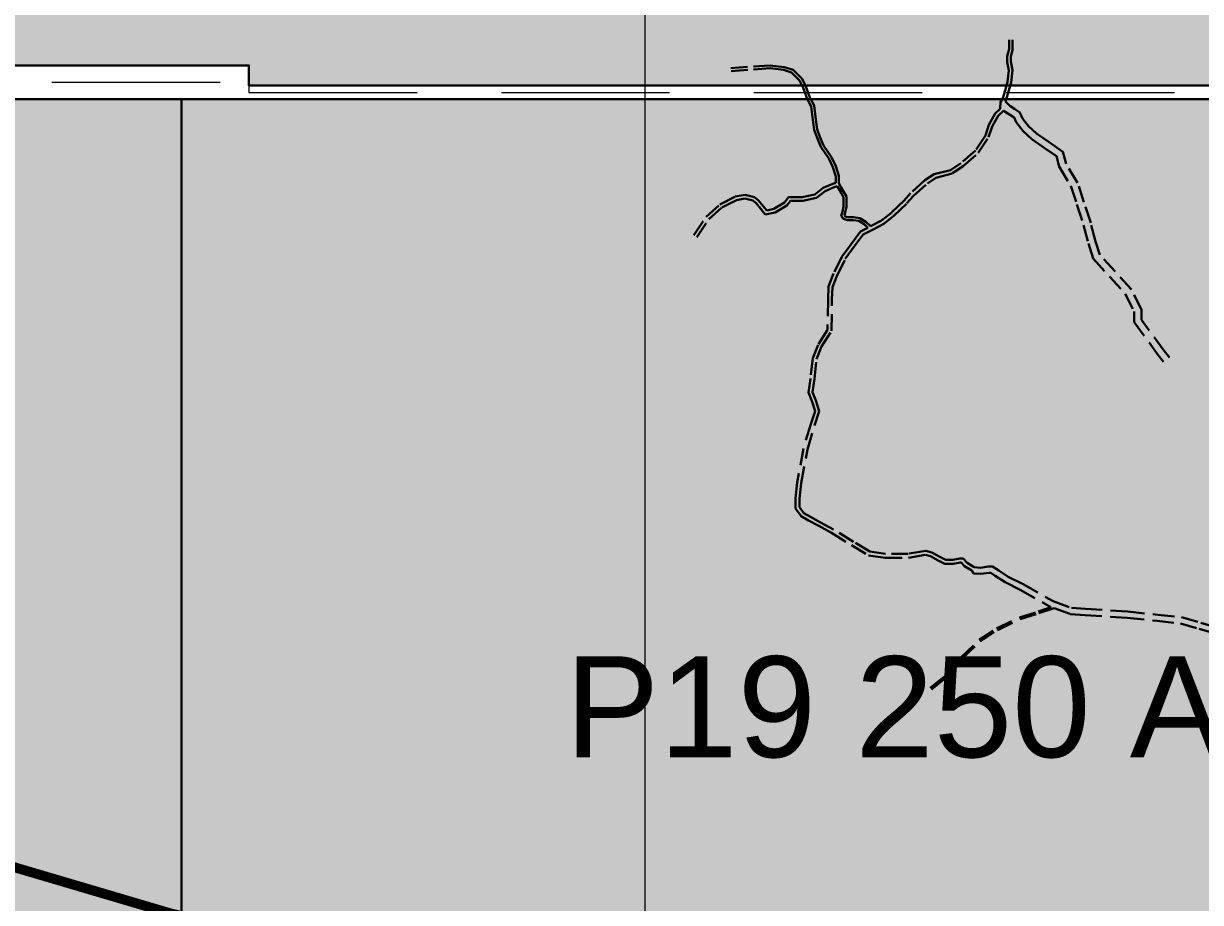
# Model space of a CAD drawing. Header units: feet. Extents: x 199174 to 214517, y 1645895 to 1656921.
# Drawn here: x 208038 to 208913, y 1650814 to 1651467 of the extents above; entities that cross this region are included whole.
import ezdxf

# ---------------------------------------------------------------- set-up
doc = ezdxf.new("R2010")
doc.units = ezdxf.units.FT
doc.header["$MEASUREMENT"] = 0
for name, pattern in [('DASHED', [0.75, 0.5, -0.25]), ('DASHED2', [0.375, 0.25, -0.125]), ('PHANTOM2', [1.25, 0.625, -0.125, 0.125, -0.125, 0.125, -0.125])]:
    doc.linetypes.add(name, pattern=pattern)
for name, color, linetype in [('C-ANNO-MATC', 7, 'DASHED'), ('CART TRACK', 30, 'Continuous'), ('GRID', 7, 'Continuous'), ('ROAD', 7, 'Continuous'), ('VILLAGE BOUNDARY', 6, 'Continuous')]:
    doc.layers.add(name, color=color, linetype=linetype)
doc.layers.add('Plot 16 to 20', color=7, linetype='Continuous', true_color=0xffcce6)
doc.layers.add('Plot 6 to 15', color=7, linetype='Continuous', true_color=0xffffdb)
doc.layers.add('PLOT BOUNDARY', color=1, linetype='Continuous', lineweight=50)
doc.layers.add("PLOT NO'S", color=1, linetype='Continuous', lineweight=9)
doc.styles.get("Standard").update_dxf_attribs({"font": 'arial.ttf'})

# ---------------------------------------------------------------- blocks, each defined once
blk = doc.blocks.new('road')
at = {"layer": 'C-ANNO-MATC', "lineweight": 9, "ltscale": 250}
for p, q in [((913.49, -482.65), (2559.87, -482.65)), ((2559.87, -482.65), (2559.87, -490.15)), ((2559.87, -490.15), (3469.54, -490.15))]:
    blk.add_line(p, q, dxfattribs=at)
at = {"layer": 'ROAD', "lineweight": 9}
for p, q in [((2559.86, -470.15), (2051.57, -470.15)), ((2559.87, -485.15), (2559.86, -470.15)), ((3465.3, -485.15), (2559.87, -485.15)), ((2035.65, -495.15), (2509.87, -495.15)), ((2509.87, -495.15), (3473.78, -495.15))]:
    blk.add_line(p, q, dxfattribs=at)

msp = doc.modelspace()

# ---------------------------------------------------------------- hatches: boundary and pattern name
at = {"layer": 'Plot 16 to 20'}
h = msp.add_hatch(color=256, dxfattribs=at)
h.dxf.hatch_style = 1
h.paths.add_polyline_path([(207640.09, 1651410.9), (207301.66, 1651410.9), (206609.56, 1651410.9), (206571.93, 1651410.9), (206571.93, 1650737.48), (206763.39, 1650737.48), (206767.87, 1650747.04), (206785.69, 1650767.22), (206824.24, 1650809.94), (206841.36, 1650807.81), (206945.88, 1650841.78), (207035.45, 1650869.35), (207162.29, 1650818.18), (207178.05, 1650834.25), (207186.1, 1650852.9), (207199.58, 1650881.34), (207203.49, 1650892.69), (207223.67, 1650890.93), (207249.99, 1650878.08), (207288.27, 1650859.02), (207303.43, 1650882.3)])
h.paths.add_polyline_path([(208155.81, 1651410.9), (207681.58, 1651410.9), (207332.86, 1650863.35), (207319.96, 1650843.56), (207334.86, 1650836.31), (207388.32, 1650846.21), (207458.99, 1650858.71), (207467.68, 1650794.52), (207486.69, 1650783.04), (207554.23, 1650736.75), (207535.87, 1650678.15), (207742.97, 1650678.61), (207760.06, 1650674.06), (207766.41, 1650674.4), (207786.56, 1650670.93), (207807.77, 1650666.98), (207835.01, 1650661.26), (207851.79, 1650658.81), (207870.33, 1650654.66), (207895.78, 1650650.57), (207920.76, 1650645.53), (207929.1, 1650621.24), (207957.26, 1650624.31), (207986.16, 1650629.18), (208018.08, 1650634.48), (208015.03, 1650647.55), (208009.79, 1650668.95), (208005.53, 1650689.11), (207999.71, 1650711.06), (208068.62, 1650692.4), (208069.54, 1650676.15), (208072.55, 1650621.51), (208108.2, 1650619.34), (208126.15, 1650618.1), (208124.46, 1650606.87), (208141.16, 1650600.5), (208155.81, 1650595.21)])
h = msp.add_hatch(color=256, dxfattribs=at)
h.dxf.hatch_style = 1
h.paths.add_polyline_path([(209245, 1650878.5), (209214.5, 1651031.5), (209178, 1651230.5), (209152.31, 1651306.24), (209141.88, 1651328.98), (209152.65, 1651372.07), (209119.72, 1651410.9), (208155.81, 1651410.9), (208155.81, 1650595.21), (208171.23, 1650589.64), (208198.91, 1650578.5), (208222.76, 1650575.67), (208294.54, 1650558.95), (208293.31, 1650546.93), (208290.39, 1650527.67), (208283.01, 1650476.72), (208276.22, 1650430), (208282.08, 1650428.89), (208295.34, 1650421), (208314.47, 1650410.47), (208321.56, 1650407.86), (208338.97, 1650397.83), (208356.39, 1650388.42), (208366.77, 1650383.44), (208357.48, 1650320.65), (208406.61, 1650318.41), (208432.58, 1650317.3), (208451.71, 1650317.1), (208481.75, 1650316.44), (208535.45, 1650315.35), (208538.2, 1650335.19), (208546.79, 1650387.61), (208553, 1650428.79), (208560.34, 1650478.53), (208576.71, 1650477.33), (208596.68, 1650475.32), (208597.39, 1650466.95), (208598.01, 1650447.9), (208598.3, 1650433.61), (208614.84, 1650437.85), (208639.43, 1650443.99), (208677.42, 1650452.73), (208680.4, 1650454.16), (208703.56, 1650459.49), (208712.9, 1650451.34), (208740.67, 1650426.74), (208769.33, 1650427.02), (208815.71, 1650428.03), (208854.04, 1650425.22), (208884.43, 1650440.23), (208924.17, 1650459.34), (208925.91, 1650471.64), (208933.38, 1650501.49), (208936.64, 1650518.08), (208942.57, 1650535.98), (209055.5, 1650467.51), (209211.34, 1650583.59), (209285.84, 1650638.21)])
at = {"layer": 'Plot 6 to 15'}
h = msp.add_hatch(color=256, dxfattribs=at)
h.dxf.hatch_style = 1
h.paths.add_polyline_path([(208909.28, 1651519.49), (208870.45, 1651528.24), (208835.43, 1651536.22), (208812.97, 1651557.13), (208805.75, 1651586.14), (208807.28, 1651606.29), (208817.55, 1651622.64), (208809.39, 1651637.22), (208639.77, 1651653.41), (208578.38, 1651636.48), (208527.92, 1651633.47), (208409.1, 1651613.84), (208365.41, 1651606.69), (208335.66, 1651604.43), (208309.3, 1651611.95), (208300.48, 1651620.61), (208280.15, 1651603.69), (208251.91, 1651600.68), (208197.68, 1651614.22), (208170.19, 1651630.77), (208160.77, 1651649.57), (208156.98, 1651684.75), (208128.74, 1651705.06), (208107.65, 1651721.99), (208082.04, 1651741.92), (208065, 1651768.38), (208054.08, 1651784.56), (208026.97, 1651788.32), (208010.4, 1651800.35), (208006.61, 1651818.22), (208007.73, 1651831.76), (208020.92, 1651841.54), (208038.62, 1651845.68), (208045.1, 1651845.95), (208042.96, 1651847.45), (207989.53, 1651897.15), (207956.25, 1651846.48), (207700.25, 1651440.2), (207697.51, 1651435.9), (208205.8, 1651435.9), (208205.81, 1651420.9), (209111.24, 1651420.9), (209067.58, 1651472.38), (209042.97, 1651467.3), (209024.7, 1651468.44), (209006.81, 1651485.17), (208993.1, 1651492.39), (208948.18, 1651501.52)])
h.paths.add_polyline_path([(207926.82, 1651865.42), (207963.09, 1651920.65), (207956.07, 1651926.64), (207947.6, 1651938.56), (207912.31, 1651964.04), (207883.84, 1651986.33), (207867.56, 1651994.16), (207851.71, 1652001.3), (207833.07, 1652010.61), (207812.51, 1652020.43), (207798.07, 1652027.76), (207771.39, 1652040.76), (207757.29, 1652047.63), (207746.04, 1652051.9), (207742.67, 1652052.12), (207724.06, 1652060.16), (207716.52, 1652062.49), (207689.11, 1652074.53), (207628.12, 1652105.21), (207603.07, 1652118.12), (207551.16, 1651888.15), (207688.14, 1651486.64)])
h.paths.add_polyline_path([(207819.86, 1652590.9), (207816.95, 1652613.63), (207821.61, 1652630.52), (207821.03, 1652651.5), (207818.11, 1652664.9), (207805.86, 1652675.38), (207784.98, 1652709.82), (207785.66, 1652728.38), (207795.36, 1652745.83), (207751.02, 1652748.95), (207697.93, 1652525.91), (207682.53, 1652460.22), (207703.45, 1652467.29), (207822.79, 1652455.08), (207842.58, 1652499.18), (207843.06, 1652500.67), (207841.44, 1652517), (207862.4, 1652567.02), (207834.45, 1652571.1)])
h.paths.add_polyline_path([(207607.01, 1652424.62), (207643.06, 1652445.22), (207663.87, 1652533.96), (207715.63, 1652751.44), (207595.62, 1652759.89), (207599.39, 1652808.49), (207601.8, 1652839.49), (207610.36, 1652949.75), (207429.07, 1652949.75), (207220.15, 1652949.75), (207220.15, 1652197.96), (207306.05, 1652230), (207506.07, 1652330.65), (207521.21, 1652337.93), (207584.62, 1652378.3), (207594.58, 1652397.34)])
h.paths.add_polyline_path([(207570.97, 1652134.85), (207555.39, 1652143.95), (207569.72, 1652171.37), (207579.42, 1652190.52), (207585.66, 1652199.91), (207588.9, 1652214.25), (207636.13, 1652415.65), (207632.02, 1652413.35), (207603.41, 1652365.7), (207556.81, 1652337.68), (207479.42, 1652291), (207318.89, 1652196.07), (207220.15, 1652150.24), (207220.15, 1651435.9), (207283.28, 1651435.9), (207656.01, 1651435.9), (207664.13, 1651448.64), (207514.84, 1651886.21)])

# ---------------------------------------------------------------- linework, layer by layer
at = {"layer": 'CART TRACK', "linetype": 'DASHED2', "lineweight": 30, "ltscale": 50}
for points in [[(208770.37, 1651454.82), (208770.37, 1651447.97), (208768.98, 1651442.76), (208768.98, 1651438.44), (208770.25, 1651432.16), (208769.28, 1651423.83), (208767.4, 1651417.4), (208765.74, 1651411.7), (208764.02, 1651408.83), (208763.91, 1651403.59), (208760.09, 1651400.17), (208755.31, 1651391.7), (208752.79, 1651383.86), (208745.39, 1651372.66), (208734.57, 1651363.21), (208726.96, 1651358.03), (208714.78, 1651355.16), (208707.92, 1651350.6), (208697.25, 1651340.98), (208692.43, 1651335.48), (208683.23, 1651326.6), (208675.78, 1651320.71), (208668.02, 1651316.69), (208667.47, 1651316.41), (208664.01, 1651319.67), (208659.53, 1651322.41), (208654.82, 1651323.22), (208650.68, 1651323.11), (208648.67, 1651323.72), (208648.14, 1651324.43), (208648.74, 1651326.89), (208649.69, 1651330.81), (208649.73, 1651338.48), (208647.5, 1651342.29), (208645.77, 1651345.25), (208643.89, 1651348.46), (208643.89, 1651353.75), (208641.62, 1651361.15), (208638.49, 1651367.79), (208632.49, 1651376.41), (208629.87, 1651382.9), (208627.9, 1651388.66), (208626.93, 1651395.82), (208625.55, 1651406.05), (208622.54, 1651412.01), (208619.45, 1651420.14), (208616.67, 1651425.9), (208610.03, 1651432.68), (208603.38, 1651434.7), (208593.05, 1651435.98), (208576.24, 1651434.81), (208563.87, 1651433.95)], [(208889.45, 1651218.83), (208885.69, 1651223.93), (208868.85, 1651246.84), (208868.85, 1651254.38), (208861.3, 1651269.39), (208849.17, 1651282.73), (208837.85, 1651295.18), (208834.68, 1651305.17), (208831.05, 1651318.88), (208826.03, 1651334.21), (208821.29, 1651348.7), (208812.8, 1651362.87), (208810.45, 1651371.77), (208800.27, 1651378.81), (208790.8, 1651385.37), (208784.92, 1651390.85), (208780.45, 1651396.58), (208778.52, 1651400.84), (208774.44, 1651403.64), (208770.91, 1651405.83), (208767.47, 1651409.33), (208768.23, 1651410.61), (208769.99, 1651416.64), (208771.93, 1651423.29), (208772.98, 1651432.27), (208771.68, 1651438.71), (208771.68, 1651442.4), (208773.07, 1651447.61), (208773.07, 1651454.82)], [(208536.24, 1651309.82), (208545.42, 1651323.46), (208555.54, 1651332.45), (208567.01, 1651338.48), (208574.33, 1651339.82), (208581.29, 1651337.94), (208584.35, 1651335.6), (208587.79, 1651331.35), (208590.38, 1651328.15), (208595.79, 1651329.26), (208603.53, 1651333.95), (208606.64, 1651337.94), (208616.81, 1651337.94), (208626.14, 1651340.1), (208632.42, 1651344.92), (208639.4, 1651347.84), (208641.69, 1651348.79), (208641.69, 1651353.43), (208639.57, 1651360.35), (208636.58, 1651366.69), (208630.54, 1651375.36), (208627.81, 1651382.13), (208625.76, 1651388.16), (208624.76, 1651395.53), (208623.42, 1651405.39), (208620.53, 1651411.12), (208617.44, 1651419.27), (208614.85, 1651424.62), (208608.86, 1651430.75), (208602.92, 1651432.55), (208592.99, 1651433.77), (208576.39, 1651432.62), (208564.02, 1651431.76)], [(208744.39, 1651063.11), (208739.24, 1651066.22), (208736.22, 1651069.58), (208733.86, 1651069.58), (208728.66, 1651068.58), (208723.35, 1651068.58), (208719.03, 1651070.65), (208713.16, 1651073.96), (208708.56, 1651075.32), (208695.48, 1651073.02), (208678.66, 1651073.02), (208666.94, 1651074.62), (208654.81, 1651082.02), (208640.04, 1651091.04), (208630.43, 1651096.28), (208622.88, 1651100.4), (208617.91, 1651103.11), (208614.79, 1651107.69), (208614.79, 1651113.86), (208615.88, 1651125.51), (208620.62, 1651150.59), (208625.94, 1651168.46), (208629.46, 1651178.89), (208626.98, 1651186.99), (208624.47, 1651193.15), (208625.78, 1651203), (208627.42, 1651217.76), (208631.14, 1651227), (208638.5, 1651238.58), (208638.89, 1651261.96), (208639.25, 1651271.15), (208642.73, 1651280.02), (208648.76, 1651292.12), (208655.42, 1651301.45), (208662.01, 1651310.27), (208669.37, 1651314.08), (208677.38, 1651318.23), (208685.16, 1651324.38), (208694.56, 1651333.45), (208699.35, 1651338.92), (208709.73, 1651348.27), (208715.97, 1651352.42), (208728.48, 1651355.8), (208736.22, 1651361.07), (208747.44, 1651370.87), (208755.24, 1651382.69), (208757.8, 1651390.61), (208762.22, 1651398.45), (208766.59, 1651402.36), (208766.59, 1651402.38), (208767.45, 1651401.5), (208771.43, 1651399.03), (208774.14, 1651397.17), (208775.71, 1651393.71), (208780.84, 1651387.12), (208787.34, 1651381.07), (208797.14, 1651374.29), (208805.64, 1651368.4), (208807.67, 1651360.71), (208816.25, 1651346.4), (208820.8, 1651332.5), (208825.77, 1651317.32), (208829.4, 1651303.63), (208832.96, 1651292.37), (208845.09, 1651279.03), (208856.72, 1651266.24), (208863.35, 1651253.07), (208863.35, 1651245.04), (208881.26, 1651220.67), (208885.01, 1651215.56)], [(208538.47, 1651308.32), (208547.46, 1651321.67), (208557.08, 1651330.22), (208567.89, 1651335.91), (208574.21, 1651337.07), (208580.08, 1651335.49), (208582.46, 1651333.66), (208585.7, 1651329.66), (208589.31, 1651325.19), (208596.78, 1651326.72), (208605.34, 1651331.91), (208607.95, 1651335.26), (208617.11, 1651335.26), (208627.31, 1651337.61), (208633.78, 1651342.58), (208640.44, 1651345.36), (208642.63, 1651346.27), (208643.87, 1651344.15), (208645.61, 1651341.18), (208647.53, 1651337.89), (208647.5, 1651331.08), (208646.61, 1651327.41), (208645.76, 1651323.93), (208647.35, 1651321.83), (208650.38, 1651320.9), (208654.66, 1651321.02), (208658.74, 1651320.32), (208662.67, 1651317.91), (208665.41, 1651315.34), (208660.06, 1651312.57), (208653.05, 1651303.18), (208646.23, 1651293.64), (208640.04, 1651281.22), (208636.34, 1651271.76), (208635.95, 1651262.04), (208635.57, 1651239.46), (208628.52, 1651228.35), (208624.55, 1651218.48), (208622.87, 1651203.36), (208621.46, 1651192.77), (208624.21, 1651186), (208626.37, 1651178.93), (208623.14, 1651169.35), (208617.76, 1651151.28), (208612.96, 1651125.93), (208611.85, 1651113.99), (208611.85, 1651106.78), (208615.88, 1651100.87), (208621.47, 1651097.82), (208629.02, 1651093.7), (208638.57, 1651088.49), (208653.28, 1651079.51), (208665.93, 1651071.79), (208678.46, 1651070.08), (208695.74, 1651070.08), (208708.39, 1651072.31), (208712.01, 1651071.24), (208717.67, 1651068.04), (208722.68, 1651065.64), (208728.94, 1651065.64), (208734.14, 1651066.65), (208734.91, 1651066.65), (208737.34, 1651063.93), (208742.87, 1651060.59), (208744, 1651058.46), (208749.35, 1651058.01), (208755.34, 1651058.97), (208756.77, 1651058.97), (208760.18, 1651056.72), (208767.47, 1651051.93), (208778.7, 1651046.23), (208801.33, 1651033.47), (208801.78, 1651033.31)], [(208744.39, 1651063.11), (208749.18, 1651062.7), (208754.97, 1651063.63), (208758.16, 1651063.63), (208762.74, 1651060.61), (208769.81, 1651055.97), (208780.9, 1651050.34), (208803.28, 1651037.72), (208816.82, 1651032.8), (208827.12, 1651032.14), (208858.64, 1651030.09), (208880.79, 1651027.74), (208898.57, 1651025.85), (208912.8, 1651021.78), (208929.24, 1651017.08), (208947.14, 1651013.19), (208961.33, 1651011), (208978.01, 1651007.08), (209006.2, 1651002.65), (209034.37, 1651001.39), (209074.49, 1651000.17), (209097.34, 1650999.96), (209132.01, 1650997.99), (209181.12, 1650996.1)], [(208711.89, 1650973.32), (208721.25, 1650980.75), (208726.58, 1650984.68), (208734.89, 1650996.3), (208748.08, 1651008.98), (208761.07, 1651017.42), (208778.04, 1651025.6), (208792.1, 1651030.16), (208801.78, 1651033.31)], [(208712.72, 1650972.29), (208722.05, 1650979.7), (208727.54, 1650983.74), (208735.9, 1650995.43), (208748.91, 1651007.94), (208761.72, 1651016.27), (208778.54, 1651024.37), (208792.51, 1651028.9), (208803.8, 1651032.57), (208815.85, 1651028.19), (208826.82, 1651027.49), (208858.24, 1651025.44), (208880.3, 1651023.1), (208897.68, 1651021.26), (208911.52, 1651017.3), (208928.11, 1651012.56)]]:
    msp.add_lwpolyline(points, dxfattribs=at)
at = {"layer": 'GRID', "color": 254, "lineweight": 0}
msp.add_line((208500, 1656500), (208500, 1648146.95), dxfattribs=at)
at = {"layer": 'PLOT BOUNDARY', "lineweight": 30, "flags": 128}
for points in [[(207697.51, 1651435.9), (208205.8, 1651435.9), (208205.81, 1651420.9), (209111.24, 1651420.9)], [(207999.71, 1650711.06), (208068.62, 1650692.4), (208069.54, 1650676.15), (208072.55, 1650621.51), (208108.2, 1650619.34), (208126.15, 1650618.1), (208124.46, 1650606.87), (208141.16, 1650600.5), (208155.81, 1650595.21), (208155.81, 1651410.9), (207681.58, 1651410.9)], [(209285.84, 1650638.21), (209245, 1650878.5), (209214.5, 1651031.5), (209178, 1651230.5), (209152.31, 1651306.24), (209141.88, 1651328.98), (209152.65, 1651372.07), (209119.72, 1651410.9), (208155.81, 1651410.9), (208155.81, 1650595.21)]]:
    msp.add_lwpolyline(points, dxfattribs=at)
at = {"layer": 'VILLAGE BOUNDARY', "linetype": 'PHANTOM2', "ltscale": 50, "const_width": 7.32}
msp.add_lwpolyline([(209488.68, 1650837.61), (209389.39, 1650740.84), (209331.5, 1650682.63), (209285.84, 1650638.21), (209235.37, 1650599.68), (209211.34, 1650583.59), (209177.27, 1650558.37), (209087.32, 1650491.8), (209055.5, 1650467.51), (208949.08, 1650532.27), (208819.52, 1650602.75), (208670.97, 1650680.82), (208478.73, 1650729.83), (208332.49, 1650768.56), (208302.07, 1650769.31), (208147.83, 1650805.77), (207742.64, 1650925.5)], dxfattribs=at)

# ---------------------------------------------------------------- block references
at = {"layer": 'ROAD', "lineweight": 9}
msp.add_blockref('road', (205645.94, 1651906.05), dxfattribs=at)

# ---------------------------------------------------------------- texts
at = {"layer": "PLOT NO'S", "linetype": 'ByBlock', "lineweight": 50}
msp.add_text('P19 250 AC', height=75, dxfattribs=at).set_placement((208440.73, 1650921.88, -896))

doc.saveas('drawing.dxf')
